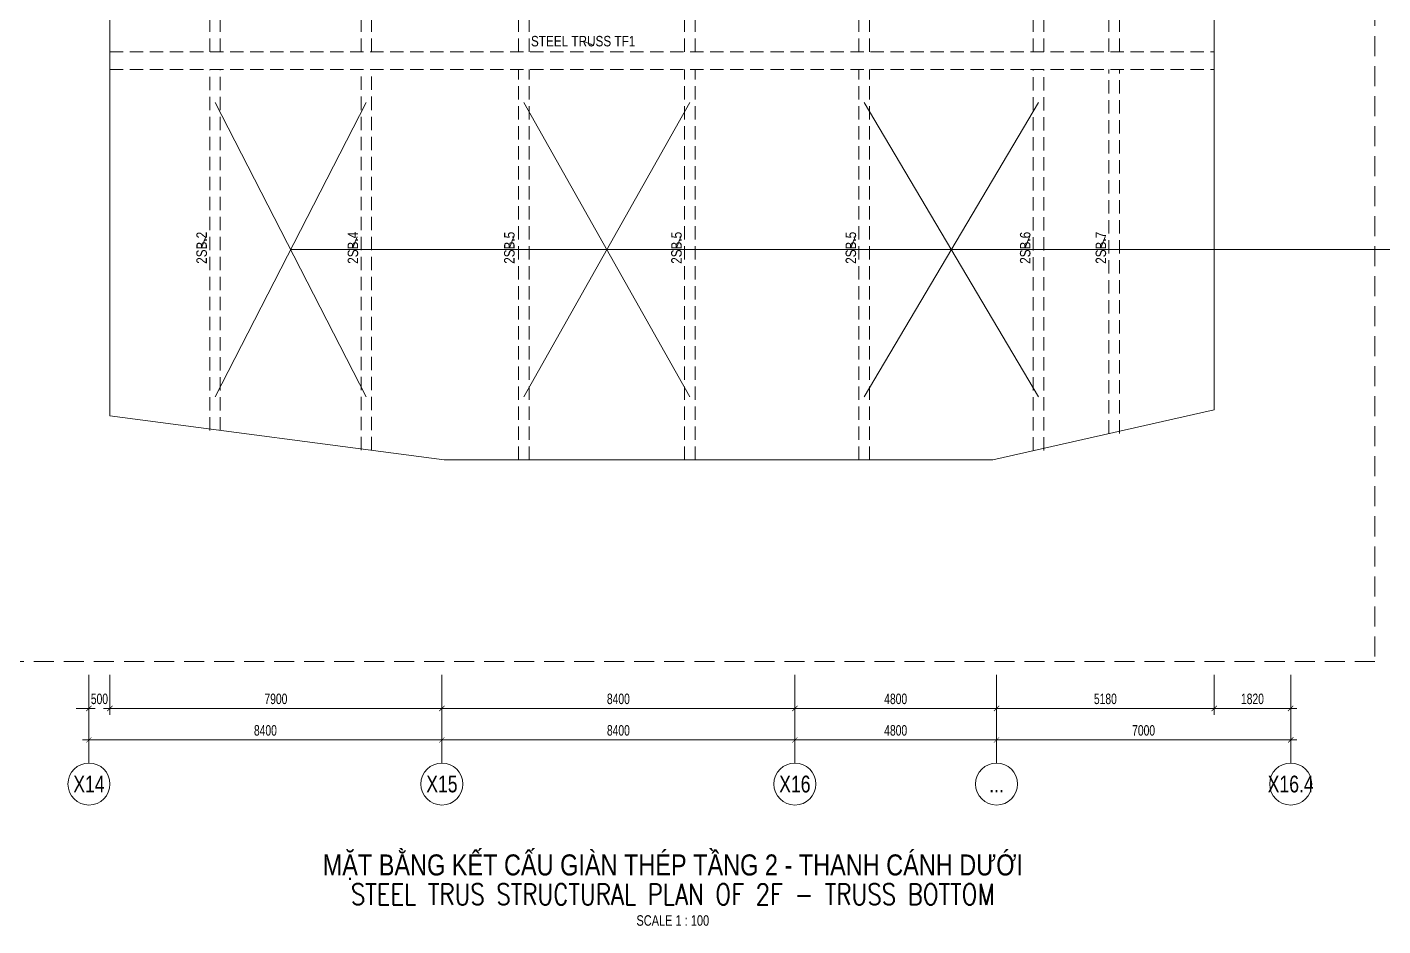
# Model space of a CAD drawing. Header units: millimetres. Extents: x 84463 to 294191, y -61495 to 44118.
# Drawn here: x 179278 to 211543, y -1193 to 20195 of the extents above; entities that cross this region are included whole.
import ezdxf
from ezdxf.enums import TextEntityAlignment as Align

# ---------------------------------------------------------------- set-up
doc = ezdxf.new("R2010")
doc.units = ezdxf.units.MM
doc.linetypes.add('CENTER2', pattern=[1.125, 0.75, -0.125, 0.125, -0.125])
doc.linetypes.add('HIDDEN2', pattern=[4.7625, 3.175, -1.5875])
for name, color, linetype, lineweight in [('$0$NDC_S_ANNO', 7, 'Continuous', 20), ('$0$NDC_S_DIM', 1, 'Continuous', 15), ('NDC_S-BEAM-STEL', 30, 'HIDDEN2', 18), ('NDC_S_ANNO', 7, 'Continuous', 20), ('NDC_S_AXIS', 5, 'CENTER2', 13), ('NDC_S_BEAM NAME', 7, 'Continuous', 9), ('NDC_S_DIM', 1, 'Continuous', 15), ('NDC_S_ENG TEXT', 2, 'Continuous', 20), ('NDC_S_ENG TITLE', 3, 'Continuous', 20), ('NDC_S_HATCH MATERIAL', 8, 'Continuous', 13), ('NDC_S_HIDDEN', 8, 'HIDDEN2', 13), ('NDC_S_SLAB', 2, 'Continuous', 20), ('NDC_S_SYMBOL', 1, 'Continuous', 15), ('NDC_S_TEXT SYMBOL', 7, 'Continuous', 20), ('NDC_S_VN TITLE', 6, 'Continuous', 35)]:
    doc.layers.add(name, color=color, linetype=linetype, lineweight=lineweight)
doc.styles.add('$0$ARIAL', font='arial.ttf', dxfattribs={"width": 0.8})
doc.styles.add('$0$NDC_DIM', font='', dxfattribs={"width": 0.75})
doc.styles.add('NDC_ANNO', font='', dxfattribs={"width": 0.8})
doc.styles.add('NDC_DIM', font='', dxfattribs={"width": 0.75})
doc.styles.add('NDC_EN TXT', font='romans.shx', dxfattribs={"width": 0.8})
doc.styles.add('NDC_VIE TXT', font='arial.ttf', dxfattribs={"width": 0.8})
doc.styles.get('$0$NDC_DIM').set_extended_font_data('Dotum')
doc.styles.get('NDC_ANNO').set_extended_font_data('Dotum')
doc.styles.get('NDC_DIM').set_extended_font_data('Dotum')
doc.dimstyles.new('$0$NDC_dim_iso', dxfattribs={"dimtxt": 2.5, "dimasz": 1, "dimexe": 1.5, "dimexo": 2.5, "dimgap": 1, "dimtad": 1, "dimdec": 0, "dimzin": 0, "dimdsep": 46, "dimtxsty": '$0$NDC_DIM', "dimblk": '$0$DIMMARK', "dimcen": 0.09, "dimdle": 1.2, "dimclrd": 1, "dimclre": 1, "dimclrt": 3, "dimadec": 0, "dimazin": 0, "dimtfac": 1, "dimtdec": 0, "dimtix": 1, "dimtofl": 0, "dimtmove": 0, "dimatfit": 3, "dimfxl": 8, "dimfxlon": 1, "dimtolj": 1, "dimtzin": 0, "dimarcsym": 0})
doc.dimstyles.new('NDC_dim_100', dxfattribs={"dimscale": 100, "dimtxt": 2.5, "dimasz": 1.5, "dimexe": 1.5, "dimexo": 2.5, "dimgap": 1, "dimtad": 1, "dimdec": 0, "dimzin": 0, "dimdsep": 46, "dimtxsty": 'NDC_DIM', "dimblk": 'DIMMARK', "dimcen": 0.09, "dimdle": 1.2, "dimclrd": 1, "dimclre": 1, "dimclrt": 3, "dimadec": 0, "dimazin": 0, "dimtfac": 1, "dimtdec": 0, "dimtix": 1, "dimtofl": 0, "dimtmove": 0, "dimatfit": 3, "dimfxl": 8, "dimfxlon": 1, "dimtolj": 1, "dimtzin": 0, "dimarcsym": 0})
doc.dimstyles.new('NDC_dim_60', dxfattribs={"dimscale": 60, "dimtxt": 2.5, "dimasz": 1.5, "dimexe": 1.5, "dimexo": 2.5, "dimgap": 1, "dimtad": 1, "dimdec": 0, "dimrnd": 0.001, "dimzin": 0, "dimdsep": 46, "dimtxsty": 'NDC_DIM', "dimblk": 'DIMMARK', "dimcen": 0, "dimdle": 1.2, "dimclrd": 256, "dimclre": 256, "dimclrt": 3, "dimadec": 0, "dimazin": 0, "dimtfac": 1, "dimtdec": 0, "dimtix": 1, "dimtofl": 0, "dimtmove": 2, "dimatfit": 3, "dimfxl": 6, "dimfxlon": 1, "dimtolj": 1, "dimtzin": 0, "dimlwd": -1, "dimlwe": -1, "dimarcsym": 0})

# ---------------------------------------------------------------- blocks, each defined once
blk = doc.blocks.new('Drawing name_symbol')
at = {"layer": 'NDC_S_ENG TITLE', "style": 'NDC_EN TXT', "width": 0.8}
blk.add_attdef('SECTDET1', text='', height=5, dxfattribs=at).set_placement((0, 1.01), align=Align.CENTER)
at = {"layer": 'NDC_S_TEXT SYMBOL', "lineweight": 25, "style": 'NDC_ANNO', "width": 0.8}
blk.add_attdef('SSCALE', text='', height=2.5, dxfattribs=at).set_placement((0, -4), align=Align.CENTER)
at = {"layer": 'NDC_S_VN TITLE', "style": 'NDC_VIE TXT', "width": 0.8}
blk.add_attdef('SECTDET2', text='', height=5, dxfattribs=at).set_placement((0, 7.97), align=Align.CENTER)
blk = doc.blocks.new('$0$DIMMARK')
at = {"layer": '$0$NDC_S_DIM', "color": 1}
blk.add_line((-1.5, 0), (1, 0), dxfattribs=at)
at = {"layer": '$0$NDC_S_DIM', "color": 2, "const_width": 0.1}
blk.add_lwpolyline([(-0.42, -0.42), (0.42, 0.42)], dxfattribs=at)
blk = doc.blocks.new('THANH CANH DUOI')
at = {"layer": 'NDC_S-BEAM-STEL', "ltscale": 100}
for p, q in [((6475, 19510), (6475, 29050)), ((6725, 19510), (6725, 29050)), ((10225, 19510), (10225, 29050)), ((10475, 19510), (10475, 29050)), ((14175, 19510), (14175, 29050)), ((14425, 19510), (14425, 29050)), ((18325, 19510), (18325, 29050)), ((18575, 19510), (18575, 29050)), ((22475, 19510), (22475, 29050)), ((22725, 19510), (22725, 29050)), ((24275, 19510), (24275, 29050)), ((24525, 19510), (24525, 29050)), ((2875, 19510), (2875, 25467)), ((3125, 19510), (3125, 25467)), ((500, 19510), (26780, 19510)), ((500, 19090), (26780, 19090)), ((2875, 10510), (2875, 19090)), ((3125, 10510), (3125, 19090)), ((6475, 10510), (6475, 19090)), ((6725, 10510), (6725, 19090)), ((10225, 10510), (10225, 19090)), ((10475, 10510), (10475, 19090)), ((14175, 10510), (14175, 19090)), ((14425, 10510), (14425, 19090)), ((18325, 10510), (18325, 19090)), ((18575, 10510), (18575, 19090)), ((22475, 10510), (22475, 19090)), ((22725, 10510), (22725, 19090)), ((24275, 10510), (24275, 19090)), ((24525, 10510), (24525, 19090)), ((500, 10510), (26780, 10510)), ((500, 10090), (26780, 10090)), ((2875, 1498), (2875, 10090)), ((3125, 1498), (3125, 10090)), ((6475, 1026), (6475, 10090)), ((6725, 1026), (6725, 10090)), ((10225, 800), (10225, 10090)), ((10475, 800), (10475, 10090)), ((14175, 800), (14175, 10090)), ((14425, 800), (14425, 10090)), ((18325, 800), (18325, 10090)), ((18575, 800), (18575, 10090)), ((22475, 1017), (22475, 10090)), ((22725, 1017), (22725, 10090)), ((24275, 1422), (24275, 10090)), ((24525, 1422), (24525, 10090))]:
    blk.add_line(p, q, dxfattribs=at)
at = {"layer": 'NDC_S_SLAB'}
blk.add_lwpolyline([(500, 19805), (500, 1841), (8452, 800), (21511, 800), (26780, 1985), (26780, 29050), (4786, 29050), (500, 19805)], dxfattribs=at)
blk = doc.blocks.new('DIMMARK')
at = {"layer": 'NDC_S_DIM', "color": 1}
blk.add_line((-1.5, 0), (1, 0), dxfattribs=at)
at = {"layer": 'NDC_S_DIM', "color": 2, "const_width": 0.1}
blk.add_lwpolyline([(-0.42, -0.42), (0.42, 0.42)], dxfattribs=at)
blk = doc.blocks.new('*D21')
at = {"layer": 'Defpoints', "color": 0, "transparency": 16777216}
for p in [(127249, 9700), (128585, 9700), (127249, 9100)]:
    blk.add_point(p, dxfattribs=at)
at = {"layer": 'NDC_S_DIM', "color": 1, "lineweight": -2, "transparency": 16777216}
for p, q in [((127785, 9700), (128735, 9700)), ((128585, 9850), (128585, 10000)), ((127785, 9100), (128735, 9100)), ((128585, 8950), (128585, 8800))]:
    blk.add_line(p, q, dxfattribs=at)
at = {"layer": 'NDC_S_DIM', "color": 1, "lineweight": -2, "transparency": 16777216, "xscale": 150, "yscale": 150, "zscale": 150}
for p, rotation in [((128585, 9700), 270), ((128585, 9100), 90)]:
    blk.add_blockref('DIMMARK', p, dxfattribs=dict(at, rotation=rotation))
at = {"layer": 'NDC_S_DIM', "color": 3, "transparency": 16777216, "insert": (128360, 9400), "char_height": 250, "attachment_point": 5, "rotation": 90, "style": 'NDC_DIM'}
blk.add_mtext('\\A1;600', dxfattribs=at)
blk = doc.blocks.new('*D22')
at = {"layer": 'Defpoints', "color": 0, "transparency": 16777216}
for p in [(127249, 19400), (128585, 19400), (127249, 9700)]:
    blk.add_point(p, dxfattribs=at)
at = {"layer": 'NDC_S_DIM', "color": 1, "lineweight": -2, "transparency": 16777216}
for p, q in [((127785, 19400), (128735, 19400)), ((128585, 9850), (128585, 19250)), ((127785, 9700), (128735, 9700))]:
    blk.add_line(p, q, dxfattribs=at)
at = {"layer": 'NDC_S_DIM', "color": 1, "lineweight": -2, "transparency": 16777216, "xscale": 150, "yscale": 150, "zscale": 150}
for p, rotation in [((128585, 19400), 90), ((128585, 9700), 270)]:
    blk.add_blockref('DIMMARK', p, dxfattribs=dict(at, rotation=rotation))
at = {"layer": 'NDC_S_DIM', "color": 3, "transparency": 16777216, "insert": (128360, 14550), "char_height": 250, "attachment_point": 5, "rotation": 90, "style": 'NDC_DIM'}
blk.add_mtext('\\A1;9700', dxfattribs=at)
blk = doc.blocks.new('*D23')
at = {"layer": 'Defpoints', "color": 0, "transparency": 16777216}
for p in [(127249, 28400), (128585, 28400), (127249, 19400)]:
    blk.add_point(p, dxfattribs=at)
at = {"layer": 'NDC_S_DIM', "color": 1, "lineweight": -2, "transparency": 16777216}
for p, q in [((127785, 28400), (128735, 28400)), ((128585, 19550), (128585, 28250)), ((127785, 19400), (128735, 19400))]:
    blk.add_line(p, q, dxfattribs=at)
at = {"layer": 'NDC_S_DIM', "color": 1, "lineweight": -2, "transparency": 16777216, "xscale": 150, "yscale": 150, "zscale": 150}
for p, rotation in [((128585, 28400), 90), ((128585, 19400), 270)]:
    blk.add_blockref('DIMMARK', p, dxfattribs=dict(at, rotation=rotation))
at = {"layer": 'NDC_S_DIM', "color": 3, "transparency": 16777216, "insert": (128360, 23900), "char_height": 250, "attachment_point": 5, "rotation": 90, "style": 'NDC_DIM'}
blk.add_mtext('\\A1;9000', dxfattribs=at)
blk = doc.blocks.new('*D19')
at = {"layer": 'Defpoints', "color": 0, "transparency": 16777216}
for p in [(127249, 28400), (127249, 19400), (129335, 19400)]:
    blk.add_point(p, dxfattribs=at)
at = {"layer": 'NDC_S_DIM', "color": 1, "lineweight": -2, "transparency": 16777216}
for p, q in [((128535, 28400), (129485, 28400)), ((129335, 28250), (129335, 19550)), ((128535, 19400), (129485, 19400))]:
    blk.add_line(p, q, dxfattribs=at)
at = {"layer": 'NDC_S_DIM', "color": 1, "lineweight": -2, "transparency": 16777216, "xscale": 150, "yscale": 150, "zscale": 150}
for p, rotation in [((129335, 28400), 90), ((129335, 19400), 270)]:
    blk.add_blockref('DIMMARK', p, dxfattribs=dict(at, rotation=rotation))
at = {"layer": 'NDC_S_DIM', "color": 3, "transparency": 16777216, "insert": (129110, 23900), "char_height": 250, "attachment_point": 5, "rotation": 90, "style": 'NDC_DIM'}
blk.add_mtext('\\A1;9000', dxfattribs=at)
blk = doc.blocks.new('*D20')
at = {"layer": 'Defpoints', "color": 0, "transparency": 16777216}
for p in [(127249, 19400), (127249, 9100), (129335, 9100)]:
    blk.add_point(p, dxfattribs=at)
at = {"layer": 'NDC_S_DIM', "color": 1, "lineweight": -2, "transparency": 16777216}
for p, q in [((128535, 19400), (129485, 19400)), ((129335, 19250), (129335, 9250)), ((128535, 9100), (129485, 9100))]:
    blk.add_line(p, q, dxfattribs=at)
at = {"layer": 'NDC_S_DIM', "color": 1, "lineweight": -2, "transparency": 16777216, "xscale": 150, "yscale": 150, "zscale": 150}
for p, rotation in [((129335, 19400), 90), ((129335, 9100), 270)]:
    blk.add_blockref('DIMMARK', p, dxfattribs=dict(at, rotation=rotation))
at = {"layer": 'NDC_S_DIM', "color": 3, "transparency": 16777216, "insert": (129110, 14250), "char_height": 250, "attachment_point": 5, "rotation": 90, "style": 'NDC_DIM'}
blk.add_mtext('\\A1;10300', dxfattribs=at)
blk = doc.blocks.new('*D51')
at = {"layer": 'Defpoints', "color": 0, "transparency": 16777216}
for p in [(96649, 5100), (105049, 5100), (105049, 3232)]:
    blk.add_point(p, dxfattribs=at)
at = {"layer": 'NDC_S_DIM', "color": 1, "lineweight": -2, "transparency": 16777216}
for p, q in [((96649, 4032), (96649, 3082)), ((105049, 4032), (105049, 3082)), ((96799, 3232), (104899, 3232))]:
    blk.add_line(p, q, dxfattribs=at)
at = {"layer": 'NDC_S_DIM', "color": 1, "lineweight": -2, "transparency": 16777216, "xscale": 150, "yscale": 150, "zscale": 150, "rotation": 180}
blk.add_blockref('DIMMARK', (96649, 3232), dxfattribs=at)
at = {"layer": 'NDC_S_DIM', "color": 1, "lineweight": -2, "transparency": 16777216, "xscale": 150, "yscale": 150, "zscale": 150}
blk.add_blockref('DIMMARK', (105049, 3232), dxfattribs=at)
at = {"layer": 'NDC_S_DIM', "color": 3, "transparency": 16777216, "insert": (100849, 3458), "char_height": 250, "attachment_point": 5, "style": 'NDC_DIM'}
blk.add_mtext('\\A1;8400', dxfattribs=at)
blk = doc.blocks.new('*D52')
at = {"layer": 'Defpoints', "color": 0, "transparency": 16777216}
for p in [(105049, 5100), (113449, 5100), (113449, 3232)]:
    blk.add_point(p, dxfattribs=at)
at = {"layer": 'NDC_S_DIM', "color": 1, "lineweight": -2, "transparency": 16777216}
for p, q in [((105049, 4032), (105049, 3082)), ((113449, 4032), (113449, 3082)), ((105199, 3232), (113299, 3232))]:
    blk.add_line(p, q, dxfattribs=at)
at = {"layer": 'NDC_S_DIM', "color": 1, "lineweight": -2, "transparency": 16777216, "xscale": 150, "yscale": 150, "zscale": 150, "rotation": 180}
blk.add_blockref('DIMMARK', (105049, 3232), dxfattribs=at)
at = {"layer": 'NDC_S_DIM', "color": 1, "lineweight": -2, "transparency": 16777216, "xscale": 150, "yscale": 150, "zscale": 150}
blk.add_blockref('DIMMARK', (113449, 3232), dxfattribs=at)
at = {"layer": 'NDC_S_DIM', "color": 3, "transparency": 16777216, "insert": (109249, 3458), "char_height": 250, "attachment_point": 5, "style": 'NDC_DIM'}
blk.add_mtext('\\A1;8400', dxfattribs=at)
blk = doc.blocks.new('*D53')
at = {"layer": 'Defpoints', "color": 0, "transparency": 16777216}
for p in [(113449, 5100), (118249, 5100), (118249, 3232)]:
    blk.add_point(p, dxfattribs=at)
at = {"layer": 'NDC_S_DIM', "color": 1, "lineweight": -2, "transparency": 16777216}
for p, q in [((113449, 4032), (113449, 3082)), ((118249, 4032), (118249, 3082)), ((113599, 3232), (118099, 3232))]:
    blk.add_line(p, q, dxfattribs=at)
at = {"layer": 'NDC_S_DIM', "color": 1, "lineweight": -2, "transparency": 16777216, "xscale": 150, "yscale": 150, "zscale": 150, "rotation": 180}
blk.add_blockref('DIMMARK', (113449, 3232), dxfattribs=at)
at = {"layer": 'NDC_S_DIM', "color": 1, "lineweight": -2, "transparency": 16777216, "xscale": 150, "yscale": 150, "zscale": 150}
blk.add_blockref('DIMMARK', (118249, 3232), dxfattribs=at)
at = {"layer": 'NDC_S_DIM', "color": 3, "transparency": 16777216, "insert": (115849, 3458), "char_height": 250, "attachment_point": 5, "style": 'NDC_DIM'}
blk.add_mtext('\\A1;4800', dxfattribs=at)
blk = doc.blocks.new('*D54')
at = {"layer": 'Defpoints', "color": 0, "transparency": 16777216}
for p in [(118249, 5100), (125249, 5100), (125249, 3232)]:
    blk.add_point(p, dxfattribs=at)
at = {"layer": 'NDC_S_DIM', "color": 1, "lineweight": -2, "transparency": 16777216}
for p, q in [((118249, 4032), (118249, 3082)), ((125249, 4032), (125249, 3082)), ((118399, 3232), (125099, 3232))]:
    blk.add_line(p, q, dxfattribs=at)
at = {"layer": 'NDC_S_DIM', "color": 1, "lineweight": -2, "transparency": 16777216, "xscale": 150, "yscale": 150, "zscale": 150, "rotation": 180}
blk.add_blockref('DIMMARK', (118249, 3232), dxfattribs=at)
at = {"layer": 'NDC_S_DIM', "color": 1, "lineweight": -2, "transparency": 16777216, "xscale": 150, "yscale": 150, "zscale": 150}
blk.add_blockref('DIMMARK', (125249, 3232), dxfattribs=at)
at = {"layer": 'NDC_S_DIM', "color": 3, "transparency": 16777216, "insert": (121749, 3458), "char_height": 250, "attachment_point": 5, "style": 'NDC_DIM'}
blk.add_mtext('\\A1;7000', dxfattribs=at)
blk = doc.blocks.new('*U14')
at = {"layer": 'NDC_S_SYMBOL'}
blk.add_line((0, 5), (0, 9), dxfattribs=at)
blk.add_circle((0, 0), 5, dxfattribs=at)
at = {"layer": 'NDC_S_TEXT SYMBOL', "color": 7, "style": 'NDC_ANNO', "width": 0.8}
blk.add_attdef('GRID', text='', height=4, dxfattribs=at).set_placement((0, 0), align=Align.MIDDLE)
blk = doc.blocks.new('*D45')
at = {"layer": 'Defpoints', "color": 0, "transparency": 16777216}
for p in [(96649, 5100), (97149, 5100), (97149, 3982)]:
    blk.add_point(p, dxfattribs=at)
at = {"layer": 'NDC_S_DIM', "color": 1, "lineweight": -2, "transparency": 16777216}
for p, q in [((96649, 4782), (96649, 3832)), ((97149, 4782), (97149, 3832)), ((96499, 3982), (96349, 3982)), ((97299, 3982), (97449, 3982))]:
    blk.add_line(p, q, dxfattribs=at)
at = {"layer": 'NDC_S_DIM', "color": 1, "lineweight": -2, "transparency": 16777216, "xscale": 150, "yscale": 150, "zscale": 150}
blk.add_blockref('DIMMARK', (96649, 3982), dxfattribs=at)
at = {"layer": 'NDC_S_DIM', "color": 1, "lineweight": -2, "transparency": 16777216, "xscale": 150, "yscale": 150, "zscale": 150, "rotation": 180}
blk.add_blockref('DIMMARK', (97149, 3982), dxfattribs=at)
at = {"layer": 'NDC_S_DIM', "color": 3, "transparency": 16777216, "insert": (96899, 4208), "char_height": 250, "attachment_point": 5, "style": 'NDC_DIM'}
blk.add_mtext('\\A1;500', dxfattribs=at)
blk = doc.blocks.new('*D46')
at = {"layer": 'Defpoints', "color": 0, "transparency": 16777216}
for p in [(97149, 5100), (105049, 5100), (105049, 3982)]:
    blk.add_point(p, dxfattribs=at)
at = {"layer": 'NDC_S_DIM', "color": 1, "lineweight": -2, "transparency": 16777216}
for p, q in [((97149, 4782), (97149, 3832)), ((105049, 4782), (105049, 3832)), ((97299, 3982), (104899, 3982))]:
    blk.add_line(p, q, dxfattribs=at)
at = {"layer": 'NDC_S_DIM', "color": 1, "lineweight": -2, "transparency": 16777216, "xscale": 150, "yscale": 150, "zscale": 150, "rotation": 180}
blk.add_blockref('DIMMARK', (97149, 3982), dxfattribs=at)
at = {"layer": 'NDC_S_DIM', "color": 1, "lineweight": -2, "transparency": 16777216, "xscale": 150, "yscale": 150, "zscale": 150}
blk.add_blockref('DIMMARK', (105049, 3982), dxfattribs=at)
at = {"layer": 'NDC_S_DIM', "color": 3, "transparency": 16777216, "insert": (101099, 4208), "char_height": 250, "attachment_point": 5, "style": 'NDC_DIM'}
blk.add_mtext('\\A1;7900', dxfattribs=at)
blk = doc.blocks.new('*D47')
at = {"layer": 'Defpoints', "color": 0, "transparency": 16777216}
for p in [(105049, 5100), (113449, 5100), (113449, 3982)]:
    blk.add_point(p, dxfattribs=at)
at = {"layer": 'NDC_S_DIM', "color": 1, "lineweight": -2, "transparency": 16777216}
for p, q in [((105049, 4782), (105049, 3832)), ((113449, 4782), (113449, 3832)), ((105199, 3982), (113299, 3982))]:
    blk.add_line(p, q, dxfattribs=at)
at = {"layer": 'NDC_S_DIM', "color": 1, "lineweight": -2, "transparency": 16777216, "xscale": 150, "yscale": 150, "zscale": 150, "rotation": 180}
blk.add_blockref('DIMMARK', (105049, 3982), dxfattribs=at)
at = {"layer": 'NDC_S_DIM', "color": 1, "lineweight": -2, "transparency": 16777216, "xscale": 150, "yscale": 150, "zscale": 150}
blk.add_blockref('DIMMARK', (113449, 3982), dxfattribs=at)
at = {"layer": 'NDC_S_DIM', "color": 3, "transparency": 16777216, "insert": (109249, 4208), "char_height": 250, "attachment_point": 5, "style": 'NDC_DIM'}
blk.add_mtext('\\A1;8400', dxfattribs=at)
blk = doc.blocks.new('*D48')
at = {"layer": 'Defpoints', "color": 0, "transparency": 16777216}
for p in [(113449, 5100), (118249, 5100), (118249, 3982)]:
    blk.add_point(p, dxfattribs=at)
at = {"layer": 'NDC_S_DIM', "color": 1, "lineweight": -2, "transparency": 16777216}
for p, q in [((113449, 4782), (113449, 3832)), ((118249, 4782), (118249, 3832)), ((113599, 3982), (118099, 3982))]:
    blk.add_line(p, q, dxfattribs=at)
at = {"layer": 'NDC_S_DIM', "color": 1, "lineweight": -2, "transparency": 16777216, "xscale": 150, "yscale": 150, "zscale": 150, "rotation": 180}
blk.add_blockref('DIMMARK', (113449, 3982), dxfattribs=at)
at = {"layer": 'NDC_S_DIM', "color": 1, "lineweight": -2, "transparency": 16777216, "xscale": 150, "yscale": 150, "zscale": 150}
blk.add_blockref('DIMMARK', (118249, 3982), dxfattribs=at)
at = {"layer": 'NDC_S_DIM', "color": 3, "transparency": 16777216, "insert": (115849, 4208), "char_height": 250, "attachment_point": 5, "style": 'NDC_DIM'}
blk.add_mtext('\\A1;4800', dxfattribs=at)
blk = doc.blocks.new('*D49')
at = {"layer": 'Defpoints', "color": 0, "transparency": 16777216}
for p in [(118249, 5100), (123429, 5100), (123429, 3982)]:
    blk.add_point(p, dxfattribs=at)
at = {"layer": 'NDC_S_DIM', "color": 1, "lineweight": -2, "transparency": 16777216}
for p, q in [((118249, 4782), (118249, 3832)), ((123429, 4782), (123429, 3832)), ((118399, 3982), (123279, 3982))]:
    blk.add_line(p, q, dxfattribs=at)
at = {"layer": 'NDC_S_DIM', "color": 1, "lineweight": -2, "transparency": 16777216, "xscale": 150, "yscale": 150, "zscale": 150, "rotation": 180}
blk.add_blockref('DIMMARK', (118249, 3982), dxfattribs=at)
at = {"layer": 'NDC_S_DIM', "color": 1, "lineweight": -2, "transparency": 16777216, "xscale": 150, "yscale": 150, "zscale": 150}
blk.add_blockref('DIMMARK', (123429, 3982), dxfattribs=at)
at = {"layer": 'NDC_S_DIM', "color": 3, "transparency": 16777216, "insert": (120839, 4208), "char_height": 250, "attachment_point": 5, "style": 'NDC_DIM'}
blk.add_mtext('\\A1;5180', dxfattribs=at)
blk = doc.blocks.new('*D50')
at = {"layer": 'Defpoints', "color": 0, "transparency": 16777216}
for p in [(123429, 5100), (125249, 5100), (125249, 3982)]:
    blk.add_point(p, dxfattribs=at)
at = {"layer": 'NDC_S_DIM', "color": 1, "lineweight": -2, "transparency": 16777216}
for p, q in [((123429, 4782), (123429, 3832)), ((125249, 4782), (125249, 3832)), ((123579, 3982), (125099, 3982))]:
    blk.add_line(p, q, dxfattribs=at)
at = {"layer": 'NDC_S_DIM', "color": 1, "lineweight": -2, "transparency": 16777216, "xscale": 150, "yscale": 150, "zscale": 150, "rotation": 180}
blk.add_blockref('DIMMARK', (123429, 3982), dxfattribs=at)
at = {"layer": 'NDC_S_DIM', "color": 1, "lineweight": -2, "transparency": 16777216, "xscale": 150, "yscale": 150, "zscale": 150}
blk.add_blockref('DIMMARK', (125249, 3982), dxfattribs=at)
at = {"layer": 'NDC_S_DIM', "color": 3, "transparency": 16777216, "insert": (124339, 4208), "char_height": 250, "attachment_point": 5, "style": 'NDC_DIM'}
blk.add_mtext('\\A1;1820', dxfattribs=at)
blk = doc.blocks.new('*U17')
at = {"layer": '$0$NDC_S_ANNO', "ltscale": 0.8, "style": '$0$ARIAL', "width": 0.8, "flags": 1}
blk.add_attdef('CHU_THICH', text='', height=2.5, dxfattribs=at).set_placement((0, 0), align=Align.MIDDLE_CENTER)
at = {"layer": '$0$NDC_S_ANNO', "ltscale": 0.8, "style": '$0$ARIAL', "width": 0.8}
blk.add_attdef('TEN', text='', height=2.5, dxfattribs=at).set_placement((-2.58, 1.03), align=Align.MIDDLE_CENTER)
at = {"layer": 'Defpoints'}
blk.add_leader([(0, 0), (-2.58, 1.03)], dimstyle='$0$NDC_dim_iso', override={"dimgap": 0.625, "dimtad": 0}, dxfattribs=at)
blk = doc.blocks.new('Truc gian thep')
at = {"layer": 'NDC_S_AXIS', "xscale": 100, "yscale": 100, "zscale": 100}
for p, values in [((96649.1, 2182.5), {'GRID': 'X14'}), ((105049.1, 2182.5), {'GRID': 'X15'}), ((113449, 2182.5), {'GRID': 'X16'}), ((118249.1, 2182.5), {'GRID': '...'}), ((125249.1, 2182.5), {'GRID': 'X16.4'})]:
    blk.add_blockref('*U14', p, dxfattribs=at).add_auto_attribs(values)
at = {"layer": 'NDC_S_DIM'}
for base, p1, p2, picture, middle in [((128585.2, 28400), (127249.1, 19400), (127249.1, 28400), '*D23', (128360, 23900)), ((129335.2, 19400), (127249.1, 28400), (127249.1, 19400), '*D19', (129110, 23900)), ((128585.2, 19400), (127249.1, 9700), (127249.1, 19400), '*D22', (128360, 14550)), ((129335.2, 9100), (127249.1, 19400), (127249.1, 9100), '*D20', (129110, 14250))]:
    dim = blk.add_linear_dim(base=base, p1=p1, p2=p2, angle=90, dimstyle='NDC_dim_100', override={"dimtmove": 1}, dxfattribs=at)
    dim.commit()
    dim.dimension.update_dxf_attribs({"geometry": picture, "text_midpoint": middle})
dim = blk.add_linear_dim(base=(128585.2, 9700), p1=(127249.1, 9100), p2=(127249.1, 9700), angle=90, dimstyle='NDC_dim_100', dxfattribs=at)
dim.commit()
dim.dimension.update_dxf_attribs({"geometry": '*D21', "text_midpoint": (128360, 9400)})
for base, p2, picture, middle in [((97149.1, 3982.5), (97149.1, 5100), '*D45', (96899.1, 4207.7)), ((105049.1, 3232.5), (105049.1, 5100), '*D51', (100849.1, 3457.7))]:
    dim = blk.add_linear_dim(base=base, p1=(96649.1, 5100), p2=p2, dimstyle='NDC_dim_100', dxfattribs=at)
    dim.commit()
    dim.dimension.update_dxf_attribs({"geometry": picture, "text_midpoint": middle})
for base, p1, p2, picture, middle in [((105049.1, 3982.5), (97149.1, 5100), (105049.1, 5100), '*D46', (101099.1, 4207.7)), ((113449, 3232.5), (105049.1, 5100), (113449, 5100), '*D52', (109249, 3457.7)), ((113449, 3982.5), (105049.1, 5100), (113449, 5100), '*D47', (109249, 4207.7)), ((118249.1, 3232.5), (113449, 5100), (118249.1, 5100), '*D53', (115849, 3457.7)), ((118249.1, 3982.5), (113449, 5100), (118249.1, 5100), '*D48', (115849, 4207.7)), ((125249.1, 3232.5), (118249.1, 5100), (125249.1, 5100), '*D54', (121749.1, 3457.7)), ((123429.1, 3982.5), (118249.1, 5100), (123429.1, 5100), '*D49', (120839.1, 4207.7)), ((125249.1, 3982.5), (123429.1, 5100), (125249.1, 5100), '*D50', (124339.1, 4207.7))]:
    dim = blk.add_linear_dim(base=base, p1=p1, p2=p2, dimstyle='NDC_dim_100', override={"dimtmove": 1}, dxfattribs=at)
    dim.commit()
    dim.dimension.update_dxf_attribs({"geometry": picture, "text_midpoint": middle})

msp = doc.modelspace()

# ---------------------------------------------------------------- linework, layer by layer
at = {"layer": 'NDC_S_HIDDEN', "ltscale": 150}
msp.add_lwpolyline([(177749.1, 40700), (211349.1, 40700), (211349.1, 5100), (177749.1, 5100)], close=True, dxfattribs=at)

# ---------------------------------------------------------------- block references
at = {"layer": 'NDC_S_ANNO', "xscale": 100, "yscale": 100, "zscale": 100}
msp.add_blockref('Drawing name_symbol', (194644, -789.3), dxfattribs=at).add_auto_attribs({'SECTDET1': 'STEEL TRUS STRUCTURAL PLAN OF 2F - TRUSS BOTTOM', 'SECTDET2': 'MẶT BẰNG KẾT CẤU GIÀN THÉP TẦNG 2 - THANH CÁNH DƯỚI', 'SSCALE': 'SCALE 1 : 100'})
at = {"layer": 'NDC_S_BEAM NAME', "xscale": 100, "yscale": 100, "zscale": 100}
msp.add_blockref('*U17', (192768.1, 19757.8), dxfattribs=at).add_auto_attribs({'TEN': 'STEEL TRUSS TF1'})
at = {"layer": 'NDC_S_BEAM NAME', "xscale": 100, "yscale": 100, "zscale": 100, "rotation": 90}
for p, values in [((181733.9, 15201), {'TEN': '2SB.1'}), ((183533.9, 15201), {'TEN': '2SB.2'}), ((185333.9, 15201), {'TEN': '2SB.3'}), ((187133.9, 15201), {'TEN': '2SB.4'}), ((188933.9, 15201), {'TEN': '2SB.5'}), ((191033.9, 15201), {'TEN': '2SB.5'}), ((192933.9, 15201), {'TEN': '2SB.5'}), ((194833.9, 15201), {'TEN': '2SB.5'}), ((196908.9, 15201), {'TEN': '2SB.5'}), ((198983.9, 15201), {'TEN': '2SB.5'}), ((201058.9, 15201), {'TEN': '2SB.5'}), ((203133.9, 15201), {'TEN': '2SB.6'}), ((204933.9, 15201), {'TEN': '2SB.7'}), ((206733.9, 15201), {'TEN': '2SB.8'})]:
    msp.add_blockref('*U17', p, dxfattribs=at).add_auto_attribs(values)

# ---------------------------------------------------------------- next in the draw order: wipeouts: each hides what was drawn before it
msp.add_wipeout([(181249.1, 10951.4), (181249.1, 28914.5), (185535, 38160), (207529.1, 38160), (207529.1, 11095), (202260.2, 9910), (189201.2, 9910)]).dxf.layer = 'NDC_S_HATCH MATERIAL'

# ---------------------------------------------------------------- next in the draw order: linework, layer by layer
at = {"layer": 'NDC_S_ENG TEXT'}
for points in [[(183749.1, 18400), (187349.1, 11400)], [(183749.1, 11400), (187349.1, 18400)], [(191099.1, 18400), (195049.1, 11400)], [(191099.1, 11400), (195049.1, 18400)], [(199199.1, 18400), (203349.1, 11400)], [(199199.1, 11400), (203349.1, 18400)]]:
    msp.add_lwpolyline(points, dxfattribs=at)

# ---------------------------------------------------------------- next in the draw order: block references
at = {"layer": 'NDC_S_BEAM NAME', "xscale": 100, "yscale": 100, "zscale": 100}
msp.add_blockref('*U17', (192768.1, 19757.8), dxfattribs=at).add_auto_attribs({'TEN': 'STEEL TRUSS TF1'})
at = {"layer": 'NDC_S_BEAM NAME', "xscale": 100, "yscale": 100, "zscale": 100, "rotation": 90}
for p, values in [((183533.9, 15201), {'TEN': '2SB.2'}), ((187133.9, 15201), {'TEN': '2SB.4'}), ((190857, 15201), {'TEN': '2SB.5'}), ((194833.9, 15201), {'TEN': '2SB.5'}), ((198983.9, 15201), {'TEN': '2SB.5'}), ((203133.9, 15201), {'TEN': '2SB.6'}), ((204933.9, 15201), {'TEN': '2SB.7'})]:
    msp.add_blockref('*U17', p, dxfattribs=at).add_auto_attribs(values)
at = {"layer": 'NDC_S_DIM'}
msp.add_blockref('Truc gian thep', (84100, 0), dxfattribs=at)
at = {"layer": 'NDC_S_HATCH MATERIAL'}
msp.add_blockref('THANH CANH DUOI', (180749.1, 9100), dxfattribs=at)

# ---------------------------------------------------------------- next in the draw order: leaders
at = {"layer": 'NDC_S_DIM'}
msp.add_leader([(185549.1, 14900), (217563.3, 14900)], dimstyle='NDC_dim_60', override={"dimgap": 1, "dimtad": 0, "dimldrblk": 'DotSmall'}, dxfattribs=at)

doc.saveas('drawing.dxf')
